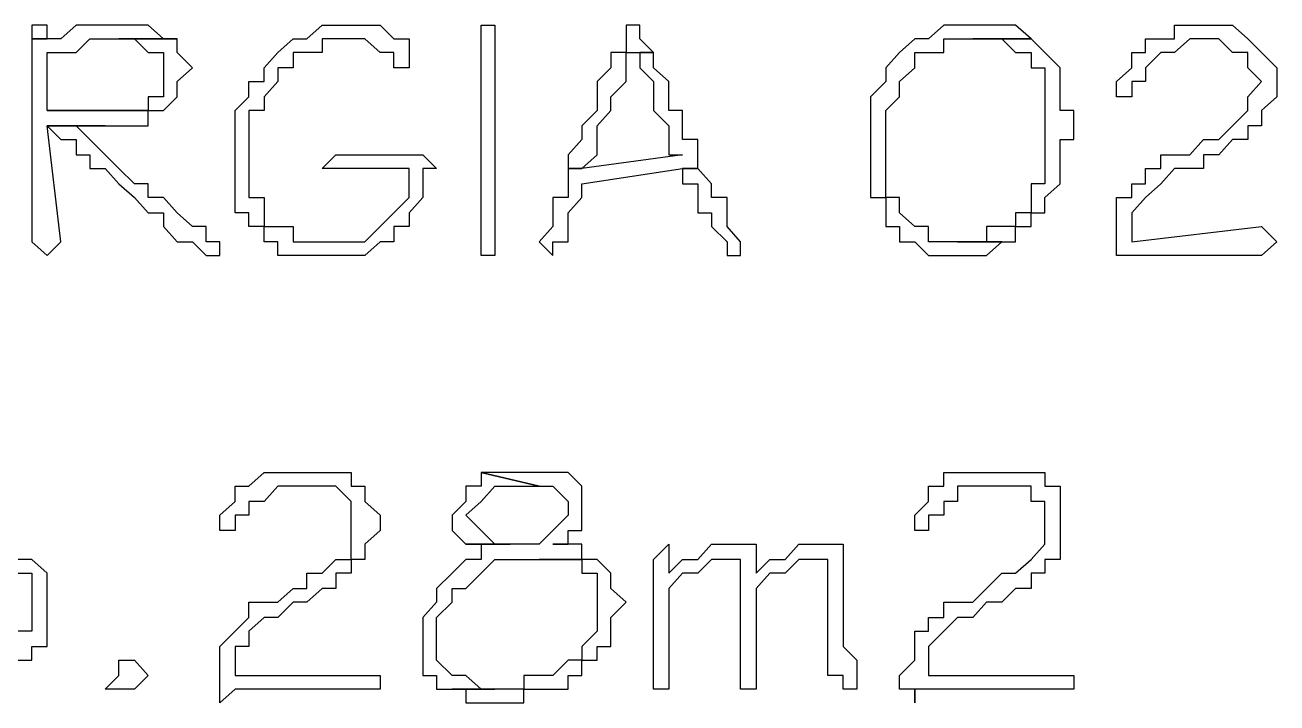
# Model space of a CAD drawing. Header units: millimetres. Extents: x -518.8 to -461.2, y 3.5 to 44.2.
# Drawn here: x -497.41 to -496.859, y 15.571 to 15.87 of the extents above; entities that cross this region are included whole.
import ezdxf

# ---------------------------------------------------------------- set-up
doc = ezdxf.new("R2010")
doc.units = ezdxf.units.MM
doc.header["$MEASUREMENT"] = 0
doc.layers.add('MYSOLIDS', color=7, linetype='Continuous')

msp = doc.modelspace()

# ---------------------------------------------------------------- linework, layer by layer
at = {"layer": 'MYSOLIDS'}
for points in [[(-497.36844, 15.86988), (-497.36844, 15.86988), (-497.36844, 15.86988), (-497.37446, 15.86988), (-497.38122, 15.86988), (-497.38122, 15.86988), (-497.38122, 15.86988), (-497.38724, 15.86988), (-497.39401, 15.86386), (-497.40002, 15.86386), (-497.40679, 15.86386), (-497.40679, 15.77439), (-497.40002, 15.76838), (-497.40002, 15.76838), (-497.40002, 15.76838), (-497.39401, 15.77439), (-497.39401, 15.77439), (-497.40002, 15.82552), (-497.37446, 15.82552), (-497.36844, 15.82552), (-497.36844, 15.82552), (-497.36167, 15.82552), (-497.35566, 15.82552), (-497.35566, 15.83229), (-497.40002, 15.83229), (-497.40002, 15.85785), (-497.40002, 15.85785), (-497.39401, 15.85785), (-497.38724, 15.85785), (-497.38122, 15.86386), (-497.38122, 15.86386), (-497.37446, 15.86386), (-497.36844, 15.86386), (-497.36844, 15.86386), (-497.34288, 15.86386), (-497.34889, 15.86386), (-497.34889, 15.86386), (-497.35566, 15.86988), (-497.36167, 15.86988), (-497.36844, 15.86988), (-497.36844, 15.86988)], [(-497.40002, 15.86988), (-497.40679, 15.86988), (-497.40679, 15.86386), (-497.40002, 15.86386), (-497.40002, 15.86988), (-497.40002, 15.86988), (-497.40002, 15.86988)], [(-497.24062, 15.80672), (-497.24062, 15.80672), (-497.24739, 15.80672), (-497.2534, 15.80672), (-497.26017, 15.80672), (-497.26017, 15.80672), (-497.26619, 15.80672), (-497.27295, 15.80672), (-497.27295, 15.80672), (-497.27897, 15.80672), (-497.27897, 15.80672), (-497.27897, 15.80672), (-497.27897, 15.80672), (-497.27295, 15.81274), (-497.27295, 15.81274), (-497.27295, 15.81274), (-497.27295, 15.81274), (-497.26619, 15.81274), (-497.26619, 15.81274), (-497.26017, 15.81274), (-497.2534, 15.81274), (-497.24739, 15.81274), (-497.24739, 15.81274), (-497.24062, 15.81274), (-497.23461, 15.81274), (-497.23461, 15.81274), (-497.23461, 15.81274), (-497.22859, 15.80672), (-497.22859, 15.80672), (-497.23461, 15.80672), (-497.23461, 15.79996), (-497.23461, 15.79394), (-497.23461, 15.79394), (-497.24062, 15.78717), (-497.24062, 15.78116), (-497.24062, 15.78116), (-497.24739, 15.78116), (-497.24739, 15.77439), (-497.2534, 15.77439), (-497.2534, 15.77439), (-497.26017, 15.76838), (-497.26017, 15.76838), (-497.26619, 15.76838), (-497.27295, 15.76838), (-497.27295, 15.76838), (-497.27897, 15.76838), (-497.28574, 15.76838), (-497.28574, 15.76838), (-497.29175, 15.76838), (-497.29852, 15.76838), (-497.29852, 15.77439), (-497.30453, 15.77439), (-497.30453, 15.77439), (-497.30453, 15.78116), (-497.3113, 15.78116), (-497.3113, 15.78717), (-497.31731, 15.78717), (-497.31731, 15.79394), (-497.31731, 15.79996), (-497.31731, 15.79996), (-497.31731, 15.80672), (-497.31731, 15.80672), (-497.31731, 15.81274), (-497.31731, 15.8195), (-497.31731, 15.8195), (-497.31731, 15.82552), (-497.31731, 15.83229), (-497.3113, 15.8383), (-497.3113, 15.8383), (-497.3113, 15.84507), (-497.30453, 15.84507), (-497.30453, 15.85108), (-497.29852, 15.85785), (-497.29852, 15.85785), (-497.29175, 15.86386), (-497.29175, 15.86386), (-497.29175, 15.86386), (-497.28574, 15.86386), (-497.27897, 15.86988), (-497.27897, 15.86988), (-497.27295, 15.86988), (-497.26619, 15.86988), (-497.26619, 15.86988), (-497.26017, 15.86988), (-497.2534, 15.86988), (-497.2534, 15.86988), (-497.24739, 15.86386), (-497.24739, 15.86386), (-497.24062, 15.86386), (-497.24062, 15.85785), (-497.24062, 15.85108), (-497.24062, 15.85108), (-497.24062, 15.85108), (-497.24062, 15.85108), (-497.24062, 15.85108), (-497.24062, 15.85108), (-497.24739, 15.85108), (-497.24739, 15.85108), (-497.24739, 15.85785), (-497.24739, 15.85785), (-497.2534, 15.85785), (-497.26017, 15.86386), (-497.26017, 15.86386), (-497.26619, 15.86386), (-497.27295, 15.86386), (-497.27295, 15.86386), (-497.27897, 15.86386), (-497.27897, 15.85785), (-497.28574, 15.85785), (-497.29175, 15.85785), (-497.29175, 15.85108), (-497.29852, 15.85108), (-497.29852, 15.84507), (-497.29852, 15.84507), (-497.30453, 15.8383), (-497.30453, 15.8383), (-497.30453, 15.83229), (-497.3113, 15.83229), (-497.3113, 15.82552), (-497.3113, 15.8195), (-497.3113, 15.81274), (-497.3113, 15.81274), (-497.3113, 15.80672), (-497.3113, 15.80672), (-497.3113, 15.79996), (-497.3113, 15.79394), (-497.30453, 15.79394), (-497.30453, 15.78717), (-497.30453, 15.78116), (-497.30453, 15.78116), (-497.29852, 15.78116), (-497.29175, 15.78116), (-497.29175, 15.77439), (-497.28574, 15.77439), (-497.27897, 15.77439), (-497.27897, 15.77439), (-497.27897, 15.77439), (-497.27295, 15.77439), (-497.26619, 15.77439), (-497.26017, 15.77439), (-497.26017, 15.77439), (-497.2534, 15.78116), (-497.2534, 15.78116), (-497.2534, 15.78116), (-497.24739, 15.78717), (-497.24739, 15.78717), (-497.24062, 15.79394), (-497.24062, 15.79996), (-497.24062, 15.79996), (-497.24062, 15.80672), (-497.24062, 15.80672), (-497.24062, 15.80672), (-497.24062, 15.80672), (-497.24062, 15.80672)], [(-497.20303, 15.81274), (-497.20303, 15.80672), (-497.20303, 15.79996), (-497.20303, 15.79394), (-497.20303, 15.79394), (-497.20303, 15.78717), (-497.20303, 15.78116), (-497.20303, 15.77439), (-497.20303, 15.77439), (-497.20303, 15.77439), (-497.20303, 15.76838), (-497.20303, 15.76838), (-497.20904, 15.76838), (-497.20904, 15.76838), (-497.20904, 15.76838), (-497.20904, 15.76838), (-497.20904, 15.77439), (-497.20904, 15.77439), (-497.20904, 15.77439), (-497.20904, 15.77439), (-497.20904, 15.77439), (-497.20904, 15.78116), (-497.20904, 15.78717), (-497.20904, 15.78717), (-497.20904, 15.79394), (-497.20904, 15.79996), (-497.20904, 15.80672), (-497.20904, 15.81274), (-497.20904, 15.81274), (-497.20904, 15.8195), (-497.20904, 15.82552), (-497.20904, 15.82552), (-497.20904, 15.83229), (-497.20904, 15.8383), (-497.20904, 15.84507), (-497.20904, 15.84507), (-497.20904, 15.85108), (-497.20904, 15.85785), (-497.20904, 15.85785), (-497.20904, 15.86386), (-497.20904, 15.86386), (-497.20904, 15.86386), (-497.20904, 15.86988), (-497.20904, 15.86988), (-497.20303, 15.86988), (-497.20303, 15.86988), (-497.20303, 15.86988), (-497.20303, 15.86988), (-497.20303, 15.86386), (-497.20303, 15.86386), (-497.20303, 15.85785), (-497.20303, 15.85785), (-497.20303, 15.85785), (-497.20303, 15.85108), (-497.20303, 15.84507), (-497.20303, 15.8383), (-497.20303, 15.8383), (-497.20303, 15.83229), (-497.20303, 15.82552), (-497.20303, 15.82552), (-497.20303, 15.8195), (-497.20303, 15.81274), (-497.20303, 15.81274), (-497.20303, 15.81274), (-497.20303, 15.81274), (-497.20303, 15.81274)], [(-497.13912, 15.86988), (-497.13912, 15.86988), (-497.14513, 15.86988), (-497.14513, 15.86988), (-497.14513, 15.86386), (-497.14513, 15.85785), (-497.1519, 15.85785), (-497.1519, 15.85108), (-497.15792, 15.84507), (-497.15792, 15.8383), (-497.15792, 15.83229), (-497.16468, 15.82552), (-497.16468, 15.82552), (-497.16468, 15.8195), (-497.16468, 15.8195), (-497.1707, 15.81274), (-497.1707, 15.80672), (-497.16468, 15.80672), (-497.15792, 15.81274), (-497.15792, 15.81274), (-497.15792, 15.8195), (-497.15792, 15.82552), (-497.1519, 15.83229), (-497.1519, 15.83229), (-497.1519, 15.83229), (-497.1519, 15.8383), (-497.1519, 15.8383), (-497.14513, 15.84507), (-497.14513, 15.85108), (-497.14513, 15.85785), (-497.13912, 15.85785), (-497.1331, 15.85785), (-497.13912, 15.86386), (-497.13912, 15.86988), (-497.13912, 15.86988), (-497.13912, 15.86988)], [(-496.9925, 15.86988), (-496.9925, 15.86988), (-496.99927, 15.86988), (-497.00528, 15.86988), (-497.00528, 15.86988), (-497.01205, 15.86386), (-497.01807, 15.86386), (-497.01807, 15.86386), (-497.02483, 15.85785), (-497.02483, 15.85785), (-497.03085, 15.85108), (-497.03085, 15.84507), (-497.03085, 15.84507), (-497.03761, 15.8383), (-497.03761, 15.8383), (-497.03761, 15.83229), (-497.03761, 15.83229), (-497.03761, 15.82552), (-497.03761, 15.8195), (-497.03761, 15.81274), (-497.03761, 15.81274), (-497.03761, 15.80672), (-497.03761, 15.79996), (-497.03761, 15.79996), (-497.03761, 15.79394), (-497.03085, 15.79394), (-497.03085, 15.78717), (-497.03085, 15.78116), (-497.02483, 15.78116), (-497.02483, 15.77439), (-497.01807, 15.77439), (-497.01807, 15.77439), (-497.01205, 15.76838), (-497.01205, 15.76838), (-497.00528, 15.76838), (-497.00528, 15.76838), (-496.99927, 15.76838), (-496.9925, 15.76838), (-496.98649, 15.76838), (-496.98649, 15.76838), (-496.97972, 15.77439), (-496.97972, 15.77439), (-496.99927, 15.77439), (-496.99927, 15.77439), (-497.00528, 15.77439), (-497.00528, 15.77439), (-497.01205, 15.77439), (-497.01205, 15.78116), (-497.01807, 15.78116), (-497.02483, 15.78717), (-497.02483, 15.78717), (-497.02483, 15.79394), (-497.03085, 15.79394), (-497.03085, 15.79996), (-497.03085, 15.80672), (-497.03085, 15.81274), (-497.03085, 15.81274), (-497.03085, 15.81274), (-497.03085, 15.8195), (-497.03085, 15.82552), (-497.03085, 15.83229), (-497.03085, 15.83229), (-497.02483, 15.8383), (-497.02483, 15.84507), (-497.02483, 15.84507), (-497.01807, 15.85108), (-497.01807, 15.85108), (-497.01807, 15.85785), (-497.01205, 15.85785), (-497.00528, 15.85785), (-497.00528, 15.86386), (-496.99927, 15.86386), (-496.9925, 15.86386), (-496.9925, 15.86386), (-496.96694, 15.86386), (-496.97371, 15.86988), (-496.97371, 15.86988), (-496.97972, 15.86988), (-496.98649, 15.86988), (-496.9925, 15.86988), (-496.9925, 15.86988)], [(-496.92258, 15.77439), (-496.86543, 15.78116), (-496.85867, 15.77439), (-496.85867, 15.77439), (-496.85867, 15.77439), (-496.85867, 15.77439), (-496.85867, 15.77439), (-496.85867, 15.77439), (-496.86543, 15.76838), (-496.86543, 15.76838), (-496.92258, 15.76838), (-496.92258, 15.76838), (-496.92258, 15.76838), (-496.92934, 15.76838), (-496.92934, 15.76838), (-496.92934, 15.76838), (-496.92934, 15.76838), (-496.92934, 15.77439), (-496.92934, 15.77439), (-496.92934, 15.78116), (-496.92934, 15.78116), (-496.92934, 15.78717), (-496.92934, 15.79394), (-496.92934, 15.79394), (-496.92258, 15.79394), (-496.92258, 15.79996), (-496.91656, 15.79996), (-496.91656, 15.80672), (-496.91656, 15.80672), (-496.9098, 15.80672), (-496.9098, 15.81274), (-496.90378, 15.81274), (-496.89701, 15.81274), (-496.891, 15.8195), (-496.891, 15.8195), (-496.88423, 15.8195), (-496.87822, 15.82552), (-496.87822, 15.82552), (-496.87822, 15.82552), (-496.87145, 15.83229), (-496.87145, 15.83229), (-496.87145, 15.8383), (-496.86543, 15.84507), (-496.86543, 15.84507), (-496.87145, 15.85108), (-496.87145, 15.85108), (-496.87145, 15.85785), (-496.87145, 15.85785), (-496.87822, 15.85785), (-496.88423, 15.86386), (-496.88423, 15.86386), (-496.891, 15.86386), (-496.89701, 15.86386), (-496.89701, 15.86386), (-496.90378, 15.85785), (-496.90378, 15.85785), (-496.9098, 15.85785), (-496.91656, 15.85108), (-496.91656, 15.85108), (-496.91656, 15.85108), (-496.91656, 15.84507), (-496.92258, 15.84507), (-496.92258, 15.8383), (-496.92258, 15.8383), (-496.92934, 15.8383), (-496.92934, 15.8383), (-496.92934, 15.84507), (-496.92934, 15.84507), (-496.92934, 15.84507), (-496.92258, 15.85108), (-496.92258, 15.85785), (-496.91656, 15.85785), (-496.91656, 15.85785), (-496.91656, 15.86386), (-496.9098, 15.86386), (-496.9098, 15.86386), (-496.90378, 15.86386), (-496.90378, 15.86988), (-496.89701, 15.86988), (-496.891, 15.86988), (-496.891, 15.86988), (-496.88423, 15.86988), (-496.87822, 15.86988), (-496.87822, 15.86988), (-496.87145, 15.86386), (-496.87145, 15.86386), (-496.87145, 15.86386), (-496.86543, 15.85785), (-496.86543, 15.85785), (-496.85867, 15.85108), (-496.85867, 15.84507), (-496.85867, 15.84507), (-496.85867, 15.8383), (-496.85867, 15.8383), (-496.86543, 15.83229), (-496.86543, 15.83229), (-496.86543, 15.82552), (-496.87145, 15.82552), (-496.87145, 15.8195), (-496.87822, 15.8195), (-496.87822, 15.8195), (-496.88423, 15.81274), (-496.891, 15.81274), (-496.891, 15.80672), (-496.89701, 15.80672), (-496.90378, 15.80672), (-496.90378, 15.80672), (-496.9098, 15.79996), (-496.9098, 15.79996), (-496.91656, 15.79394), (-496.91656, 15.79394), (-496.92258, 15.78717), (-496.92258, 15.78717), (-496.92258, 15.78116), (-496.92258, 15.77439), (-496.92258, 15.77439), (-496.92258, 15.77439), (-496.92258, 15.77439)], [(-497.34288, 15.86386), (-497.36844, 15.86386), (-497.36167, 15.86386), (-497.36167, 15.86386), (-497.35566, 15.85785), (-497.34889, 15.85785), (-497.34889, 15.85785), (-497.34889, 15.85108), (-497.34889, 15.85108), (-497.34889, 15.84507), (-497.34889, 15.84507), (-497.34889, 15.8383), (-497.35566, 15.8383), (-497.35566, 15.83229), (-497.36167, 15.83229), (-497.36167, 15.83229), (-497.36844, 15.83229), (-497.36844, 15.83229), (-497.37446, 15.83229), (-497.38122, 15.83229), (-497.38724, 15.83229), (-497.39401, 15.83229), (-497.40002, 15.83229), (-497.35566, 15.83229), (-497.34889, 15.83229), (-497.34889, 15.83229), (-497.34889, 15.83229), (-497.34288, 15.8383), (-497.34288, 15.8383), (-497.34288, 15.84507), (-497.33611, 15.85108), (-497.33611, 15.85108), (-497.34288, 15.85785), (-497.34288, 15.85785), (-497.34288, 15.86386), (-497.34288, 15.86386)], [(-496.96694, 15.86386), (-496.9925, 15.86386), (-496.98649, 15.86386), (-496.97972, 15.86386), (-496.97972, 15.86386), (-496.97371, 15.85785), (-496.96694, 15.85785), (-496.96694, 15.85108), (-496.96694, 15.85108), (-496.96092, 15.85108), (-496.96092, 15.84507), (-496.96092, 15.8383), (-496.96092, 15.8383), (-496.96092, 15.83229), (-496.96092, 15.82552), (-496.96092, 15.82552), (-496.96092, 15.8195), (-496.96092, 15.81274), (-496.96092, 15.81274), (-496.96092, 15.80672), (-496.96092, 15.80672), (-496.96092, 15.79996), (-496.96694, 15.79996), (-496.96694, 15.79394), (-496.96694, 15.78717), (-496.97371, 15.78717), (-496.97371, 15.78116), (-496.97972, 15.78116), (-496.98649, 15.78116), (-496.98649, 15.77439), (-496.98649, 15.77439), (-496.9925, 15.77439), (-496.99927, 15.77439), (-496.97972, 15.77439), (-496.97371, 15.77439), (-496.97371, 15.78116), (-496.96694, 15.78116), (-496.96694, 15.78717), (-496.96092, 15.78717), (-496.96092, 15.79394), (-496.96092, 15.79394), (-496.95416, 15.79996), (-496.95416, 15.80672), (-496.95416, 15.80672), (-496.95416, 15.81274), (-496.95416, 15.8195), (-496.94814, 15.8195), (-496.94814, 15.82552), (-496.94814, 15.83229), (-496.95416, 15.83229), (-496.95416, 15.8383), (-496.95416, 15.84507), (-496.95416, 15.85108), (-496.95416, 15.85108), (-496.96092, 15.85785), (-496.96092, 15.85785), (-496.96092, 15.85785), (-496.96694, 15.86386), (-496.96694, 15.86386), (-496.96694, 15.86386)], [(-497.1331, 15.85785), (-497.13912, 15.85785), (-497.13912, 15.85785), (-497.13912, 15.85108), (-497.13912, 15.85108), (-497.1331, 15.84507), (-497.1331, 15.8383), (-497.1331, 15.8383), (-497.1331, 15.83229), (-497.12634, 15.82552), (-497.12634, 15.82552), (-497.12634, 15.8195), (-497.12634, 15.81274), (-497.12032, 15.81274), (-497.16468, 15.80672), (-497.1707, 15.80672), (-497.1707, 15.80672), (-497.1707, 15.79996), (-497.1707, 15.79394), (-497.17746, 15.79394), (-497.17746, 15.79394), (-497.17746, 15.78116), (-497.17746, 15.78116), (-497.18348, 15.77439), (-497.18348, 15.77439), (-497.17746, 15.76838), (-497.17746, 15.76838), (-497.17746, 15.76838), (-497.17746, 15.77439), (-497.1707, 15.77439), (-497.1707, 15.78116), (-497.1707, 15.78116), (-497.1707, 15.78717), (-497.16468, 15.79394), (-497.16468, 15.79996), (-497.16468, 15.79996), (-497.12032, 15.80672), (-497.11355, 15.80672), (-497.11355, 15.80672), (-497.11355, 15.81274), (-497.11355, 15.8195), (-497.12032, 15.8195), (-497.12032, 15.82552), (-497.12032, 15.83229), (-497.12634, 15.83229), (-497.12634, 15.8383), (-497.12634, 15.8383), (-497.12634, 15.84507), (-497.12634, 15.84507), (-497.1331, 15.85108), (-497.1331, 15.85108), (-497.1331, 15.85785), (-497.1331, 15.85785), (-497.1331, 15.85785)], [(-497.37446, 15.82552), (-497.40002, 15.82552), (-497.39401, 15.8195), (-497.38724, 15.8195), (-497.38724, 15.81274), (-497.38122, 15.81274), (-497.38122, 15.80672), (-497.37446, 15.80672), (-497.36844, 15.79996), (-497.36844, 15.79996), (-497.36167, 15.79394), (-497.36167, 15.79394), (-497.35566, 15.78717), (-497.35566, 15.78717), (-497.34889, 15.78717), (-497.34889, 15.78116), (-497.34889, 15.78116), (-497.34288, 15.77439), (-497.33611, 15.77439), (-497.3301, 15.76838), (-497.3301, 15.76838), (-497.32408, 15.76838), (-497.32408, 15.76838), (-497.32408, 15.76838), (-497.32408, 15.76838), (-497.32408, 15.76838), (-497.32408, 15.77439), (-497.3301, 15.77439), (-497.3301, 15.77439), (-497.3301, 15.78116), (-497.33611, 15.78116), (-497.33611, 15.78116), (-497.34288, 15.78717), (-497.34288, 15.78717), (-497.34889, 15.79394), (-497.35566, 15.79394), (-497.35566, 15.79996), (-497.36167, 15.79996), (-497.36167, 15.79996), (-497.36844, 15.80672), (-497.36844, 15.80672), (-497.37446, 15.81274), (-497.37446, 15.81274), (-497.38122, 15.8195), (-497.38122, 15.8195), (-497.38724, 15.82552), (-497.38724, 15.82552), (-497.38122, 15.82552), (-497.37446, 15.82552), (-497.37446, 15.82552)], [(-497.11355, 15.80672), (-497.12032, 15.80672), (-497.12032, 15.79996), (-497.11355, 15.79996), (-497.11355, 15.79394), (-497.11355, 15.78717), (-497.10754, 15.78717), (-497.10754, 15.78116), (-497.10077, 15.77439), (-497.10077, 15.77439), (-497.10077, 15.76838), (-497.10077, 15.76838), (-497.09476, 15.76838), (-497.09476, 15.77439), (-497.09476, 15.77439), (-497.10077, 15.78116), (-497.10077, 15.78717), (-497.10077, 15.79394), (-497.10754, 15.79394), (-497.10754, 15.79996), (-497.11355, 15.80672), (-497.11355, 15.80672)], [(-497.31731, 15.58341), (-497.26017, 15.58341), (-497.2534, 15.58341), (-497.2534, 15.58341), (-497.2534, 15.5774), (-497.2534, 15.5774), (-497.2534, 15.5774), (-497.2534, 15.5774), (-497.26017, 15.5774), (-497.26017, 15.5774), (-497.31731, 15.5774), (-497.31731, 15.5774), (-497.31731, 15.5774), (-497.32408, 15.57138), (-497.32408, 15.57138), (-497.32408, 15.5774), (-497.32408, 15.5774), (-497.32408, 15.5774), (-497.32408, 15.5774), (-497.32408, 15.58341), (-497.32408, 15.59018), (-497.32408, 15.5962), (-497.32408, 15.5962), (-497.32408, 15.5962), (-497.31731, 15.60296), (-497.31731, 15.60296), (-497.3113, 15.60898), (-497.3113, 15.60898), (-497.3113, 15.61574), (-497.30453, 15.61574), (-497.30453, 15.61574), (-497.29852, 15.61574), (-497.29175, 15.62176), (-497.28574, 15.62176), (-497.28574, 15.62853), (-497.27897, 15.62853), (-497.27897, 15.62853), (-497.27897, 15.62853), (-497.27295, 15.63454), (-497.26619, 15.63454), (-497.26619, 15.64131), (-497.26619, 15.64732), (-497.26619, 15.64732), (-497.26619, 15.65409), (-497.26619, 15.65409), (-497.26619, 15.66011), (-497.26619, 15.66011), (-497.27295, 15.66687), (-497.27295, 15.66687), (-497.27897, 15.66687), (-497.27897, 15.66687), (-497.28574, 15.66687), (-497.29175, 15.66687), (-497.29852, 15.66687), (-497.29852, 15.66687), (-497.29852, 15.66687), (-497.30453, 15.66011), (-497.3113, 15.66011), (-497.3113, 15.65409), (-497.3113, 15.65409), (-497.31731, 15.65409), (-497.31731, 15.64732), (-497.31731, 15.64732), (-497.31731, 15.64732), (-497.32408, 15.64732), (-497.32408, 15.64732), (-497.32408, 15.64732), (-497.32408, 15.64732), (-497.32408, 15.65409), (-497.32408, 15.65409), (-497.31731, 15.66011), (-497.31731, 15.66687), (-497.31731, 15.66687), (-497.3113, 15.66687), (-497.30453, 15.67289), (-497.30453, 15.67289), (-497.30453, 15.67289), (-497.29852, 15.67289), (-497.29175, 15.67289), (-497.28574, 15.67289), (-497.28574, 15.67289), (-497.27897, 15.67289), (-497.27897, 15.67289), (-497.27295, 15.67289), (-497.26619, 15.67289), (-497.26619, 15.66687), (-497.26619, 15.66687), (-497.26017, 15.66687), (-497.26017, 15.66011), (-497.26017, 15.66011), (-497.2534, 15.65409), (-497.2534, 15.64732), (-497.2534, 15.64732), (-497.26017, 15.64131), (-497.26017, 15.64131), (-497.26017, 15.63454), (-497.26619, 15.63454), (-497.26619, 15.62853), (-497.26619, 15.62853), (-497.27295, 15.62853), (-497.27295, 15.62176), (-497.27897, 15.62176), (-497.28574, 15.61574), (-497.29175, 15.61574), (-497.29175, 15.61574), (-497.29852, 15.60898), (-497.29852, 15.60898), (-497.30453, 15.60898), (-497.3113, 15.60296), (-497.3113, 15.60296), (-497.3113, 15.5962), (-497.31731, 15.5962), (-497.31731, 15.59018), (-497.31731, 15.58341), (-497.31731, 15.58341), (-497.31731, 15.58341), (-497.31731, 15.58341), (-497.31731, 15.58341)], [(-497.18348, 15.67289), (-497.19025, 15.67289), (-497.19626, 15.67289), (-497.19626, 15.67289), (-497.20303, 15.67289), (-497.20904, 15.67289), (-497.18348, 15.66687), (-497.18348, 15.66687), (-497.17746, 15.66687), (-497.17746, 15.66687), (-497.17746, 15.66687), (-497.1707, 15.66011), (-497.1707, 15.66011), (-497.1707, 15.66011), (-497.1707, 15.65409), (-497.17746, 15.64732), (-497.17746, 15.64732), (-497.17746, 15.64732), (-497.18348, 15.64131), (-497.19025, 15.64131), (-497.19025, 15.64131), (-497.19626, 15.64131), (-497.21581, 15.64131), (-497.21581, 15.64131), (-497.20904, 15.64131), (-497.20904, 15.63454), (-497.20904, 15.63454), (-497.21581, 15.63454), (-497.22183, 15.62853), (-497.22183, 15.62853), (-497.22859, 15.62176), (-497.22859, 15.62176), (-497.22859, 15.61574), (-497.23461, 15.60898), (-497.23461, 15.60898), (-497.23461, 15.60296), (-497.23461, 15.5962), (-497.23461, 15.5962), (-497.23461, 15.59018), (-497.23461, 15.58341), (-497.22859, 15.58341), (-497.22859, 15.5774), (-497.22183, 15.5774), (-497.20303, 15.5774), (-497.20303, 15.5774), (-497.20904, 15.5774), (-497.21581, 15.58341), (-497.21581, 15.58341), (-497.22183, 15.58341), (-497.22183, 15.58341), (-497.22859, 15.59018), (-497.22859, 15.5962), (-497.22859, 15.5962), (-497.22859, 15.5962), (-497.22859, 15.60296), (-497.22859, 15.60898), (-497.22183, 15.61574), (-497.22183, 15.61574), (-497.22183, 15.62176), (-497.21581, 15.62176), (-497.20904, 15.62853), (-497.20904, 15.62853), (-497.20904, 15.62853), (-497.20303, 15.63454), (-497.19626, 15.63454), (-497.19626, 15.63454), (-497.19025, 15.63454), (-497.18348, 15.63454), (-497.18348, 15.63454), (-497.16468, 15.63454), (-497.16468, 15.64131), (-497.1707, 15.64131), (-497.17746, 15.64131), (-497.1707, 15.64131), (-497.1707, 15.64732), (-497.16468, 15.64732), (-497.16468, 15.65409), (-497.16468, 15.65409), (-497.16468, 15.66011), (-497.16468, 15.66011), (-497.16468, 15.66687), (-497.16468, 15.66687), (-497.1707, 15.67289), (-497.1707, 15.67289), (-497.17746, 15.67289), (-497.17746, 15.67289), (-497.18348, 15.67289), (-497.18348, 15.67289)], [(-497.20904, 15.67289), (-497.20904, 15.66687), (-497.21581, 15.66687), (-497.21581, 15.66011), (-497.21581, 15.66011), (-497.22183, 15.65409), (-497.22183, 15.64732), (-497.22183, 15.64732), (-497.22183, 15.64732), (-497.21581, 15.64131), (-497.19626, 15.64131), (-497.20303, 15.64131), (-497.20303, 15.64131), (-497.20904, 15.64732), (-497.20904, 15.64732), (-497.21581, 15.65409), (-497.21581, 15.65409), (-497.20904, 15.66011), (-497.20904, 15.66011), (-497.20303, 15.66687), (-497.20303, 15.66687), (-497.20303, 15.66687), (-497.19626, 15.66687), (-497.19025, 15.66687), (-497.18348, 15.66687), (-497.20904, 15.67289), (-497.20904, 15.67289)], [(-497.01205, 15.58341), (-496.95416, 15.58341), (-496.94814, 15.58341), (-496.94814, 15.58341), (-496.94814, 15.5774), (-496.94814, 15.5774), (-496.94814, 15.5774), (-496.94814, 15.5774), (-496.95416, 15.5774), (-496.95416, 15.5774), (-497.01205, 15.5774), (-497.01807, 15.5774), (-497.01807, 15.5774), (-497.01807, 15.57138), (-497.01807, 15.57138), (-497.01807, 15.5774), (-497.01807, 15.5774), (-497.02483, 15.5774), (-497.02483, 15.5774), (-497.02483, 15.58341), (-497.01807, 15.59018), (-497.01807, 15.5962), (-497.01807, 15.5962), (-497.01807, 15.5962), (-497.01807, 15.60296), (-497.01205, 15.60296), (-497.01205, 15.60898), (-497.00528, 15.60898), (-497.00528, 15.61574), (-497.00528, 15.61574), (-496.99927, 15.61574), (-496.9925, 15.61574), (-496.98649, 15.62176), (-496.98649, 15.62176), (-496.97972, 15.62853), (-496.97371, 15.62853), (-496.97371, 15.62853), (-496.97371, 15.62853), (-496.96694, 15.63454), (-496.96694, 15.63454), (-496.96092, 15.64131), (-496.96092, 15.64732), (-496.96092, 15.64732), (-496.96092, 15.65409), (-496.96092, 15.65409), (-496.96092, 15.66011), (-496.96694, 15.66011), (-496.96694, 15.66687), (-496.96694, 15.66687), (-496.97371, 15.66687), (-496.97972, 15.66687), (-496.97972, 15.66687), (-496.98649, 15.66687), (-496.9925, 15.66687), (-496.9925, 15.66687), (-496.99927, 15.66687), (-496.99927, 15.66011), (-497.00528, 15.66011), (-497.00528, 15.65409), (-497.00528, 15.65409), (-497.01205, 15.65409), (-497.01205, 15.64732), (-497.01205, 15.64732), (-497.01807, 15.64732), (-497.01807, 15.64732), (-497.01807, 15.64732), (-497.01807, 15.64732), (-497.01807, 15.64732), (-497.01807, 15.65409), (-497.01807, 15.65409), (-497.01205, 15.66011), (-497.01205, 15.66687), (-497.01205, 15.66687), (-497.00528, 15.66687), (-497.00528, 15.67289), (-496.99927, 15.67289), (-496.99927, 15.67289), (-496.9925, 15.67289), (-496.98649, 15.67289), (-496.98649, 15.67289), (-496.97972, 15.67289), (-496.97371, 15.67289), (-496.97371, 15.67289), (-496.96694, 15.67289), (-496.96092, 15.67289), (-496.96092, 15.66687), (-496.96092, 15.66687), (-496.95416, 15.66687), (-496.95416, 15.66011), (-496.95416, 15.66011), (-496.95416, 15.65409), (-496.95416, 15.64732), (-496.95416, 15.64732), (-496.95416, 15.64131), (-496.95416, 15.64131), (-496.95416, 15.63454), (-496.96092, 15.63454), (-496.96092, 15.62853), (-496.96092, 15.62853), (-496.96694, 15.62853), (-496.96694, 15.62176), (-496.97371, 15.62176), (-496.97972, 15.61574), (-496.98649, 15.61574), (-496.98649, 15.61574), (-496.9925, 15.60898), (-496.9925, 15.60898), (-496.99927, 15.60898), (-497.00528, 15.60296), (-497.00528, 15.60296), (-497.01205, 15.5962), (-497.01205, 15.5962), (-497.01205, 15.59018), (-497.01205, 15.58341), (-497.01205, 15.58341), (-497.01205, 15.58341), (-497.01205, 15.58341), (-497.01205, 15.58341)], [(-497.08799, 15.62853), (-497.08198, 15.63454), (-497.07521, 15.63454), (-497.07521, 15.63454), (-497.06919, 15.64131), (-497.06243, 15.64131), (-497.06243, 15.64131), (-497.05641, 15.64131), (-497.04964, 15.64131), (-497.04964, 15.64131), (-497.04964, 15.63454), (-497.04964, 15.63454), (-497.04964, 15.62853), (-497.04964, 15.62176), (-497.04964, 15.61574), (-497.04964, 15.61574), (-497.04964, 15.60898), (-497.04964, 15.60296), (-497.04964, 15.5962), (-497.04964, 15.5962), (-497.04363, 15.59018), (-497.04363, 15.58341), (-497.04363, 15.58341), (-497.04363, 15.5774), (-497.04363, 15.5774), (-497.04964, 15.5774), (-497.04964, 15.5774), (-497.04964, 15.5774), (-497.04964, 15.5774), (-497.04964, 15.5774), (-497.04964, 15.5774), (-497.04964, 15.58341), (-497.05641, 15.58341), (-497.05641, 15.59018), (-497.05641, 15.59018), (-497.05641, 15.5962), (-497.05641, 15.60296), (-497.05641, 15.60296), (-497.05641, 15.60898), (-497.05641, 15.61574), (-497.05641, 15.61574), (-497.05641, 15.62176), (-497.05641, 15.62853), (-497.05641, 15.63454), (-497.05641, 15.63454), (-497.05641, 15.63454), (-497.05641, 15.63454), (-497.06243, 15.63454), (-497.06919, 15.63454), (-497.06919, 15.63454), (-497.07521, 15.62853), (-497.07521, 15.62853), (-497.08198, 15.62853), (-497.08799, 15.62176), (-497.08799, 15.58341), (-497.08799, 15.5774), (-497.08799, 15.5774), (-497.08799, 15.5774), (-497.08799, 15.5774), (-497.09476, 15.5774), (-497.09476, 15.5774), (-497.09476, 15.58341), (-497.09476, 15.58341), (-497.09476, 15.62853), (-497.09476, 15.62853), (-497.09476, 15.63454), (-497.09476, 15.63454), (-497.09476, 15.63454), (-497.09476, 15.63454), (-497.10077, 15.63454), (-497.10754, 15.63454), (-497.10754, 15.63454), (-497.11355, 15.62853), (-497.11355, 15.62853), (-497.12032, 15.62853), (-497.12634, 15.62176), (-497.12634, 15.5774), (-497.12634, 15.5774), (-497.12634, 15.5774), (-497.12634, 15.5774), (-497.12634, 15.5774), (-497.12634, 15.5774), (-497.12634, 15.5774), (-497.1331, 15.5774), (-497.1331, 15.5774), (-497.1331, 15.62176), (-497.1331, 15.62176), (-497.1331, 15.62176), (-497.1331, 15.62176), (-497.1331, 15.62176), (-497.1331, 15.62176), (-497.1331, 15.62176), (-497.1331, 15.62176), (-497.1331, 15.62176), (-497.1331, 15.62853), (-497.1331, 15.62853), (-497.1331, 15.62853), (-497.1331, 15.62853), (-497.1331, 15.63454), (-497.12634, 15.64131), (-497.12634, 15.64131), (-497.12634, 15.64131), (-497.12634, 15.64131), (-497.12634, 15.64131), (-497.12634, 15.64131), (-497.12634, 15.63454), (-497.12634, 15.63454), (-497.12634, 15.62853), (-497.12032, 15.63454), (-497.11355, 15.63454), (-497.11355, 15.63454), (-497.10754, 15.64131), (-497.10077, 15.64131), (-497.10077, 15.64131), (-497.09476, 15.64131), (-497.08799, 15.64131), (-497.08799, 15.64131), (-497.08799, 15.63454), (-497.08799, 15.62853), (-497.08799, 15.62853), (-497.08799, 15.62853), (-497.08799, 15.62853), (-497.08799, 15.62853)], [(-497.4128, 15.59018), (-497.40679, 15.59018), (-497.40679, 15.59018), (-497.40679, 15.5962), (-497.40002, 15.5962), (-497.40002, 15.60296), (-497.40002, 15.60296), (-497.40002, 15.60898), (-497.40002, 15.61574), (-497.40002, 15.61574), (-497.40002, 15.62176), (-497.40002, 15.62176), (-497.40002, 15.62853), (-497.40679, 15.63454), (-497.40679, 15.63454), (-497.4128, 15.63454)], [(-497.16468, 15.63454), (-497.18348, 15.63454), (-497.17746, 15.63454), (-497.17746, 15.63454), (-497.1707, 15.63454), (-497.16468, 15.63454), (-497.16468, 15.62853), (-497.15792, 15.62853), (-497.15792, 15.62176), (-497.15792, 15.61574), (-497.15792, 15.61574), (-497.15792, 15.60898), (-497.15792, 15.60296), (-497.15792, 15.60296), (-497.15792, 15.60296), (-497.16468, 15.5962), (-497.16468, 15.59018), (-497.1707, 15.59018), (-497.1707, 15.59018), (-497.17746, 15.58341), (-497.18348, 15.58341), (-497.18348, 15.58341), (-497.19025, 15.58341), (-497.19025, 15.5774), (-497.19626, 15.5774), (-497.20303, 15.5774), (-497.22183, 15.5774), (-497.22183, 15.5774), (-497.21581, 15.5774), (-497.21581, 15.57138), (-497.20904, 15.57138), (-497.20303, 15.57138), (-497.20303, 15.57138), (-497.19626, 15.57138), (-497.19025, 15.57138), (-497.19025, 15.5774), (-497.18348, 15.5774), (-497.17746, 15.5774), (-497.17746, 15.5774), (-497.1707, 15.5774), (-497.1707, 15.58341), (-497.16468, 15.58341), (-497.16468, 15.59018), (-497.15792, 15.59018), (-497.15792, 15.59018), (-497.15792, 15.5962), (-497.1519, 15.5962), (-497.1519, 15.60296), (-497.1519, 15.60296), (-497.1519, 15.60898), (-497.14513, 15.61574), (-497.14513, 15.61574), (-497.1519, 15.62176), (-497.1519, 15.62176), (-497.1519, 15.62853), (-497.15792, 15.63454), (-497.15792, 15.63454), (-497.16468, 15.63454), (-497.16468, 15.63454)], [(-497.4128, 15.62853), (-497.40679, 15.62853), (-497.40679, 15.62176), (-497.40679, 15.61574), (-497.40679, 15.61574), (-497.40679, 15.60898), (-497.40679, 15.60296), (-497.40679, 15.60296), (-497.4128, 15.60296)], [(-497.36844, 15.5774), (-497.36844, 15.5774), (-497.36844, 15.5774), (-497.37446, 15.5774), (-497.37446, 15.5774), (-497.36844, 15.58341), (-497.36844, 15.58341), (-497.36844, 15.59018), (-497.36167, 15.59018), (-497.36167, 15.59018), (-497.36167, 15.59018), (-497.35566, 15.58341), (-497.35566, 15.58341), (-497.36167, 15.5774), (-497.36167, 15.5774), (-497.36167, 15.5774), (-497.36844, 15.5774), (-497.36844, 15.5774), (-497.36844, 15.5774), (-497.36844, 15.5774)]]:
    msp.add_lwpolyline(points, dxfattribs=at)

doc.saveas('drawing.dxf')
